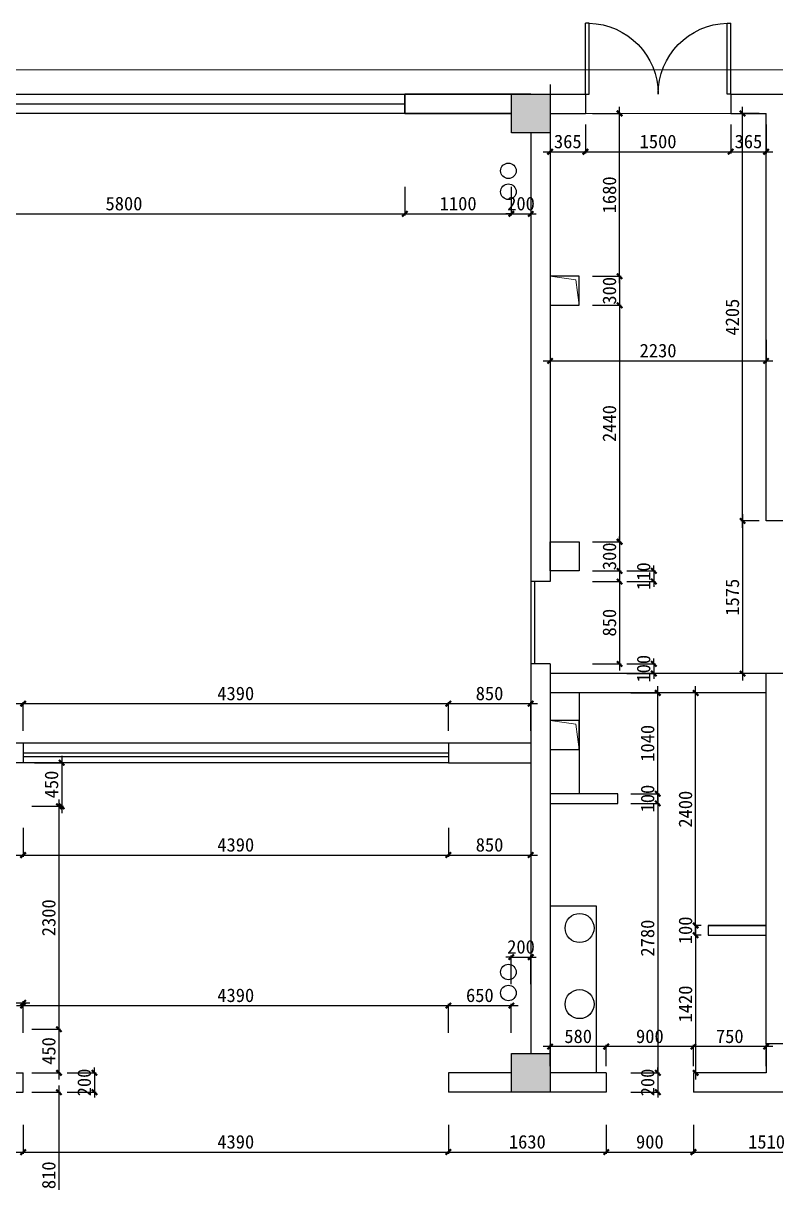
# Model space of a CAD drawing. Header units: millimetres. Extents: x 561810 to 956823, y -438984 to -391712.
# Drawn here: x 634470 to 642240, y -403678 to -391712 of the extents above; entities that cross this region are included whole.
import ezdxf

# ---------------------------------------------------------------- set-up
doc = ezdxf.new("R2010")
doc.units = ezdxf.units.MM
doc.header["$LTSCALE"] = 10
doc.header["$MEASUREMENT"] = 0
doc.layers.get('0').update_dxf_attribs({"linetype": 'CONTINUOUS'})
doc.layers.get('DEFPOINTS').update_dxf_attribs({"color": 1, "linetype": 'CONTINUOUS'})
for name, color, linetype in [('PUB_HATCH', 144, 'CONTINUOUS'), ('WALL', 7, 'CONTINUOUS'), ('WINDOW', 4, 'CONTINUOUS'), ('填充', 8, 'CONTINUOUS')]:
    doc.layers.add(name, color=color, linetype=linetype)
doc.layers.add('细线', color=250, linetype='CONTINUOUS', lineweight=5)
doc.styles.add('施洛华标注样式', font='')
doc.styles.get('施洛华标注样式').set_extended_font_data('SimSun')
doc.dimstyles.new('外标尺寸', dxfattribs={"dimscale": 70, "dimtxt": 3, "dimasz": 0.8, "dimexe": 0.25, "dimexo": 1, "dimgap": 0.5, "dimtad": 1, "dimdec": 0, "dimtxsty": '施洛华标注样式', "dimblk": 'ARCHTICK', "dimcen": 1.5, "dimdle": 1, "dimclrd": 250, "dimclre": 250, "dimclrt": 62, "dimadec": 0, "dimazin": 0, "dimtfac": 1, "dimtdec": 0, "dimtix": 1, "dimtmove": 1, "dimatfit": 3, "dimldrblk": 'ARCHTICK', "dimfxl": 0, "dimarcsym": 0})

# ---------------------------------------------------------------- blocks, each defined once
blk = doc.blocks.new('$DORLIB2D$00000002')
for p, q in [((-0.5, 0), (-0.5, 0.4875)), ((-0.475, 0.4875), (-0.5, 0.4875)), ((-0.475, 0), (-0.475, 0.4875)), ((0.475, 0), (0.475, 0.4875)), ((0.475, 0.4875), (0.5, 0.4875)), ((0.5, 0), (0.5, 0.4875)), ((-0.5, 0), (-0.475, 0)), ((0.5, 0), (0.475, 0))]:
    blk.add_line(p, q)
for centre, start, end in [((-0.4875, 0), 0, 88.53072), ((0.4875, 0), 91.46928, 180)]:
    blk.add_arc(centre, 0.4875, start, end)
blk = doc.blocks.new('_ARCHTICK')
at = {"color": 0, "linetype": 'ByBlock', "const_width": 0.4}
blk.add_lwpolyline([(-0.5, -0.5), (0.5, 0.5)], dxfattribs=at)
blk = doc.blocks.new('*D485')
at = {"color": 250, "lineweight": -2}
for p, q in [((632611, -393399), (632611, -393696)), ((638411, -393399), (638411, -393696)), ((632541, -393679), (638481, -393679))]:
    blk.add_line(p, q, dxfattribs=at)
at = {"layer": 'DEFPOINTS', "color": 0}
for p in [(632611, -392643), (638411, -392643), (638411, -393679)]:
    blk.add_point(p, dxfattribs=at)
at = {"color": 250, "lineweight": -2, "xscale": 56, "yscale": 56, "zscale": 56, "rotation": 180}
blk.add_blockref('_ARCHTICK', (632611, -393679), dxfattribs=at)
at = {"color": 250, "lineweight": -2, "xscale": 56, "yscale": 56, "zscale": 56}
blk.add_blockref('_ARCHTICK', (638411, -393679), dxfattribs=at)
at = {"color": 62, "insert": (635511, -393574), "char_height": 140, "attachment_point": 5, "style": '施洛华标注样式'}
blk.add_mtext('5800', dxfattribs=at)
blk = doc.blocks.new('*D486')
at = {"color": 250, "lineweight": -2}
for p, q in [((638411, -393399), (638411, -393696)), ((639510, -393399), (639510, -393696)), ((638341, -393679), (639580, -393679))]:
    blk.add_line(p, q, dxfattribs=at)
at = {"layer": 'DEFPOINTS', "color": 0}
for p in [(638411, -392643), (639510, -392843), (639510, -393679)]:
    blk.add_point(p, dxfattribs=at)
at = {"color": 250, "lineweight": -2, "xscale": 56, "yscale": 56, "zscale": 56, "rotation": 180}
blk.add_blockref('_ARCHTICK', (638411, -393679), dxfattribs=at)
at = {"color": 250, "lineweight": -2, "xscale": 56, "yscale": 56, "zscale": 56}
blk.add_blockref('_ARCHTICK', (639510, -393679), dxfattribs=at)
at = {"color": 62, "insert": (638961, -393574), "char_height": 140, "attachment_point": 5, "style": '施洛华标注样式'}
blk.add_mtext('1100', dxfattribs=at)
blk = doc.blocks.new('*D487')
at = {"color": 250, "lineweight": -2}
for p, q in [((639510, -393399), (639510, -393696)), ((639710, -393399), (639710, -393696)), ((639510, -393679), (639454, -393679)), ((639510, -393679), (639710, -393679)), ((639710, -393679), (639766, -393679))]:
    blk.add_line(p, q, dxfattribs=at)
at = {"layer": 'DEFPOINTS', "color": 0}
for p in [(639510, -392843), (639710, -392843), (639710, -393679)]:
    blk.add_point(p, dxfattribs=at)
at = {"color": 250, "lineweight": -2, "xscale": 56, "yscale": 56, "zscale": 56}
blk.add_blockref('_ARCHTICK', (639510, -393679), dxfattribs=at)
at = {"color": 250, "lineweight": -2, "xscale": 56, "yscale": 56, "zscale": 56, "rotation": 180}
blk.add_blockref('_ARCHTICK', (639710, -393679), dxfattribs=at)
at = {"color": 62, "insert": (639610, -393574), "char_height": 140, "attachment_point": 5, "style": '施洛华标注样式'}
blk.add_mtext('200', dxfattribs=at)
blk = doc.blocks.new('*D499')
at = {"color": 250, "lineweight": -2}
for p, q in [((640628, -394393), (640628, -392573)), ((640348, -392643), (640645, -392643)), ((640348, -394323), (640645, -394323))]:
    blk.add_line(p, q, dxfattribs=at)
at = {"layer": 'DEFPOINTS', "color": 0}
for p in [(640210, -392643), (640628, -392643), (640210, -394323)]:
    blk.add_point(p, dxfattribs=at)
at = {"color": 250, "lineweight": -2, "xscale": 56, "yscale": 56, "zscale": 56}
for p, rotation in [((640628, -392643), 90), ((640628, -394323), 270)]:
    blk.add_blockref('_ARCHTICK', p, dxfattribs=dict(at, rotation=rotation))
at = {"color": 62, "insert": (640523, -393483), "char_height": 140, "attachment_point": 5, "rotation": 90, "style": '施洛华标注样式'}
blk.add_mtext('1680', dxfattribs=at)
blk = doc.blocks.new('*D500')
at = {"color": 250, "lineweight": -2}
for p, q in [((640628, -394323), (640628, -394267)), ((640348, -394323), (640645, -394323)), ((640628, -394323), (640628, -394623)), ((640348, -394623), (640645, -394623)), ((640628, -394623), (640628, -394679))]:
    blk.add_line(p, q, dxfattribs=at)
at = {"layer": 'DEFPOINTS', "color": 0}
for p in [(640210, -394323), (640210, -394623), (640628, -394623)]:
    blk.add_point(p, dxfattribs=at)
at = {"color": 250, "lineweight": -2, "xscale": 56, "yscale": 56, "zscale": 56}
for p, rotation in [((640628, -394323), 270), ((640628, -394623), 90)]:
    blk.add_blockref('_ARCHTICK', p, dxfattribs=dict(at, rotation=rotation))
at = {"color": 62, "insert": (640523, -394473), "char_height": 140, "attachment_point": 5, "rotation": 90, "style": '施洛华标注样式'}
blk.add_mtext('300', dxfattribs=at)
blk = doc.blocks.new('*D501')
at = {"color": 250, "lineweight": -2}
for p, q in [((640348, -394623), (640645, -394623)), ((640628, -394553), (640628, -397133)), ((640348, -397063), (640645, -397063))]:
    blk.add_line(p, q, dxfattribs=at)
at = {"layer": 'DEFPOINTS', "color": 0}
for p in [(640210, -394623), (640210, -397063), (640628, -397063)]:
    blk.add_point(p, dxfattribs=at)
at = {"color": 250, "lineweight": -2, "xscale": 56, "yscale": 56, "zscale": 56}
for p, rotation in [((640628, -394623), 90), ((640628, -397063), 270)]:
    blk.add_blockref('_ARCHTICK', p, dxfattribs=dict(at, rotation=rotation))
at = {"color": 62, "insert": (640523, -395843), "char_height": 140, "attachment_point": 5, "rotation": 90, "style": '施洛华标注样式'}
blk.add_mtext('2440', dxfattribs=at)
blk = doc.blocks.new('*D502')
at = {"color": 250, "lineweight": -2}
for p, q in [((640628, -397063), (640628, -397007)), ((640348, -397063), (640645, -397063)), ((640628, -397063), (640628, -397363)), ((640348, -397363), (640645, -397363)), ((640628, -397363), (640628, -397419))]:
    blk.add_line(p, q, dxfattribs=at)
at = {"layer": 'DEFPOINTS', "color": 0}
for p in [(640210, -397063), (640210, -397363), (640628, -397363)]:
    blk.add_point(p, dxfattribs=at)
at = {"color": 250, "lineweight": -2, "xscale": 56, "yscale": 56, "zscale": 56}
for p, rotation in [((640628, -397063), 270), ((640628, -397363), 90)]:
    blk.add_blockref('_ARCHTICK', p, dxfattribs=dict(at, rotation=rotation))
at = {"color": 62, "insert": (640523, -397213), "char_height": 140, "attachment_point": 5, "rotation": 90, "style": '施洛华标注样式'}
blk.add_mtext('300', dxfattribs=at)
blk = doc.blocks.new('*D503')
at = {"color": 250, "lineweight": -2}
for p, q in [((640701, -397363), (640998, -397363)), ((640981, -397363), (640981, -397307)), ((640981, -397363), (640981, -397473)), ((640701, -397473), (640998, -397473)), ((640981, -397473), (640981, -397529))]:
    blk.add_line(p, q, dxfattribs=at)
at = {"layer": 'DEFPOINTS', "color": 0}
for p in [(640210, -397363), (639910, -397473), (640981, -397473)]:
    blk.add_point(p, dxfattribs=at)
at = {"color": 250, "lineweight": -2, "xscale": 56, "yscale": 56, "zscale": 56}
for p, rotation in [((640981, -397363), 270), ((640981, -397473), 90)]:
    blk.add_blockref('_ARCHTICK', p, dxfattribs=dict(at, rotation=rotation))
at = {"color": 62, "insert": (640876, -397418), "char_height": 140, "attachment_point": 5, "rotation": 90, "style": '施洛华标注样式'}
blk.add_mtext('110', dxfattribs=at)
blk = doc.blocks.new('*D504')
at = {"color": 250, "lineweight": -2}
for p, q in [((640628, -397403), (640628, -398393)), ((640348, -397473), (640645, -397473)), ((640348, -398323), (640645, -398323))]:
    blk.add_line(p, q, dxfattribs=at)
at = {"layer": 'DEFPOINTS', "color": 0}
for p in [(639910, -397473), (639910, -398323), (640628, -398323)]:
    blk.add_point(p, dxfattribs=at)
at = {"color": 250, "lineweight": -2, "xscale": 56, "yscale": 56, "zscale": 56}
for p, rotation in [((640628, -397473), 90), ((640628, -398323), 270)]:
    blk.add_blockref('_ARCHTICK', p, dxfattribs=dict(at, rotation=rotation))
at = {"color": 62, "insert": (640523, -397898), "char_height": 140, "attachment_point": 5, "rotation": 90, "style": '施洛华标注样式'}
blk.add_mtext('850', dxfattribs=at)
blk = doc.blocks.new('*D505')
at = {"color": 250, "lineweight": -2}
for p, q in [((640701, -398323), (640998, -398323)), ((640981, -398323), (640981, -398267)), ((640981, -398323), (640981, -398423)), ((640701, -398423), (640998, -398423)), ((640981, -398423), (640981, -398479))]:
    blk.add_line(p, q, dxfattribs=at)
at = {"layer": 'DEFPOINTS', "color": 0}
for p in [(639910, -398323), (639910, -398423), (640981, -398423)]:
    blk.add_point(p, dxfattribs=at)
at = {"color": 250, "lineweight": -2, "xscale": 56, "yscale": 56, "zscale": 56}
for p, rotation in [((640981, -398323), 270), ((640981, -398423), 90)]:
    blk.add_blockref('_ARCHTICK', p, dxfattribs=dict(at, rotation=rotation))
at = {"color": 62, "insert": (640876, -398373), "char_height": 140, "attachment_point": 5, "rotation": 90, "style": '施洛华标注样式'}
blk.add_mtext('100', dxfattribs=at)
blk = doc.blocks.new('*D506')
at = {"color": 250, "lineweight": -2}
for p, q in [((641022, -399733), (641022, -398553)), ((640742, -398623), (641039, -398623)), ((640742, -399663), (641039, -399663))]:
    blk.add_line(p, q, dxfattribs=at)
at = {"layer": 'DEFPOINTS', "color": 0}
for p in [(640610, -398623), (641022, -398623), (640610, -399663)]:
    blk.add_point(p, dxfattribs=at)
at = {"color": 250, "lineweight": -2, "xscale": 56, "yscale": 56, "zscale": 56}
for p, rotation in [((641022, -398623), 90), ((641022, -399663), 270)]:
    blk.add_blockref('_ARCHTICK', p, dxfattribs=dict(at, rotation=rotation))
at = {"color": 62, "insert": (640917, -399143), "char_height": 140, "attachment_point": 5, "rotation": 90, "style": '施洛华标注样式'}
blk.add_mtext('1040', dxfattribs=at)
blk = doc.blocks.new('*D507')
at = {"color": 250, "lineweight": -2}
for p, q in [((640742, -399663), (641039, -399663)), ((641022, -399663), (641022, -399607)), ((641022, -399663), (641022, -399763)), ((640742, -399763), (641039, -399763)), ((641022, -399763), (641022, -399819))]:
    blk.add_line(p, q, dxfattribs=at)
at = {"layer": 'DEFPOINTS', "color": 0}
for p in [(640610, -399663), (640610, -399763), (641022, -399763)]:
    blk.add_point(p, dxfattribs=at)
at = {"color": 250, "lineweight": -2, "xscale": 56, "yscale": 56, "zscale": 56}
for p, rotation in [((641022, -399663), 270), ((641022, -399763), 90)]:
    blk.add_blockref('_ARCHTICK', p, dxfattribs=dict(at, rotation=rotation))
at = {"color": 62, "insert": (640917, -399713), "char_height": 140, "attachment_point": 5, "rotation": 90, "style": '施洛华标注样式'}
blk.add_mtext('100', dxfattribs=at)
blk = doc.blocks.new('*D508')
at = {"color": 250, "lineweight": -2}
for p, q in [((640742, -399763), (641039, -399763)), ((641022, -399693), (641022, -402613)), ((640742, -402543), (641039, -402543))]:
    blk.add_line(p, q, dxfattribs=at)
at = {"layer": 'DEFPOINTS', "color": 0}
for p in [(640610, -399763), (640490, -402543), (641022, -402543)]:
    blk.add_point(p, dxfattribs=at)
at = {"color": 250, "lineweight": -2, "xscale": 56, "yscale": 56, "zscale": 56}
for p, rotation in [((641022, -399763), 90), ((641022, -402543), 270)]:
    blk.add_blockref('_ARCHTICK', p, dxfattribs=dict(at, rotation=rotation))
at = {"color": 62, "insert": (640917, -401153), "char_height": 140, "attachment_point": 5, "rotation": 90, "style": '施洛华标注样式'}
blk.add_mtext('2780', dxfattribs=at)
blk = doc.blocks.new('*D509')
at = {"color": 250, "lineweight": -2}
for p, q in [((641413, -401093), (641413, -398553)), ((641470, -398623), (641396, -398623)), ((641470, -401023), (641396, -401023))]:
    blk.add_line(p, q, dxfattribs=at)
at = {"layer": 'DEFPOINTS', "color": 0}
for p in [(641413, -398623), (641540, -398623), (641540, -401023)]:
    blk.add_point(p, dxfattribs=at)
at = {"color": 250, "lineweight": -2, "xscale": 56, "yscale": 56, "zscale": 56}
for p, rotation in [((641413, -398623), 90), ((641413, -401023), 270)]:
    blk.add_blockref('_ARCHTICK', p, dxfattribs=dict(at, rotation=rotation))
at = {"color": 62, "insert": (641308, -399823), "char_height": 140, "attachment_point": 5, "rotation": 90, "style": '施洛华标注样式'}
blk.add_mtext('2400', dxfattribs=at)
blk = doc.blocks.new('*D510')
at = {"color": 250, "lineweight": -2}
for p, q in [((641413, -401023), (641413, -400967)), ((641470, -401023), (641396, -401023)), ((641470, -401123), (641396, -401123)), ((641413, -401023), (641413, -401123)), ((641413, -401123), (641413, -401179))]:
    blk.add_line(p, q, dxfattribs=at)
at = {"layer": 'DEFPOINTS', "color": 0}
for p in [(641413, -401123), (641540, -401023), (641540, -401123)]:
    blk.add_point(p, dxfattribs=at)
at = {"color": 250, "lineweight": -2, "xscale": 56, "yscale": 56, "zscale": 56}
for p, rotation in [((641413, -401023), 270), ((641413, -401123), 90)]:
    blk.add_blockref('_ARCHTICK', p, dxfattribs=dict(at, rotation=rotation))
at = {"color": 62, "insert": (641308, -401073), "char_height": 140, "attachment_point": 5, "rotation": 90, "style": '施洛华标注样式'}
blk.add_mtext('100', dxfattribs=at)
blk = doc.blocks.new('*D511')
at = {"color": 250, "lineweight": -2}
for p, q in [((641470, -401123), (641396, -401123)), ((641413, -401053), (641413, -402613)), ((641470, -402543), (641396, -402543))]:
    blk.add_line(p, q, dxfattribs=at)
at = {"layer": 'DEFPOINTS', "color": 0}
for p in [(641540, -401123), (641413, -402543), (641540, -402543)]:
    blk.add_point(p, dxfattribs=at)
at = {"color": 250, "lineweight": -2, "xscale": 56, "yscale": 56, "zscale": 56}
for p, rotation in [((641413, -401123), 90), ((641413, -402543), 270)]:
    blk.add_blockref('_ARCHTICK', p, dxfattribs=dict(at, rotation=rotation))
at = {"color": 62, "insert": (641308, -401833), "char_height": 140, "attachment_point": 5, "rotation": 90, "style": '施洛华标注样式'}
blk.add_mtext('1420', dxfattribs=at)
blk = doc.blocks.new('*D512')
at = {"color": 250, "lineweight": -2}
for p, q in [((642210, -402272), (641320, -402272)), ((641390, -402473), (641390, -402255)), ((642140, -402473), (642140, -402255))]:
    blk.add_line(p, q, dxfattribs=at)
at = {"layer": 'DEFPOINTS', "color": 0}
for p in [(641390, -402272), (641390, -402543), (642140, -402543)]:
    blk.add_point(p, dxfattribs=at)
at = {"color": 250, "lineweight": -2, "xscale": 56, "yscale": 56, "zscale": 56, "rotation": 180}
blk.add_blockref('_ARCHTICK', (641390, -402272), dxfattribs=at)
at = {"color": 250, "lineweight": -2, "xscale": 56, "yscale": 56, "zscale": 56}
blk.add_blockref('_ARCHTICK', (642140, -402272), dxfattribs=at)
at = {"color": 62, "insert": (641765, -402167), "char_height": 140, "attachment_point": 5, "style": '施洛华标注样式'}
blk.add_mtext('750', dxfattribs=at)
blk = doc.blocks.new('*D513')
at = {"color": 250, "lineweight": -2}
for p, q in [((641460, -402272), (640420, -402272)), ((640490, -402473), (640490, -402255)), ((641390, -402473), (641390, -402255))]:
    blk.add_line(p, q, dxfattribs=at)
at = {"layer": 'DEFPOINTS', "color": 0}
for p in [(640490, -402272), (640490, -402543), (641390, -402543)]:
    blk.add_point(p, dxfattribs=at)
at = {"color": 250, "lineweight": -2, "xscale": 56, "yscale": 56, "zscale": 56, "rotation": 180}
blk.add_blockref('_ARCHTICK', (640490, -402272), dxfattribs=at)
at = {"color": 250, "lineweight": -2, "xscale": 56, "yscale": 56, "zscale": 56}
blk.add_blockref('_ARCHTICK', (641390, -402272), dxfattribs=at)
at = {"color": 62, "insert": (640940, -402167), "char_height": 140, "attachment_point": 5, "style": '施洛华标注样式'}
blk.add_mtext('900', dxfattribs=at)
blk = doc.blocks.new('*D514')
at = {"color": 250, "lineweight": -2}
for p, q in [((640560, -402272), (639840, -402272)), ((639910, -402473), (639910, -402255)), ((640490, -402473), (640490, -402255))]:
    blk.add_line(p, q, dxfattribs=at)
at = {"layer": 'DEFPOINTS', "color": 0}
for p in [(639910, -402272), (639910, -402543), (640490, -402543)]:
    blk.add_point(p, dxfattribs=at)
at = {"color": 250, "lineweight": -2, "xscale": 56, "yscale": 56, "zscale": 56, "rotation": 180}
blk.add_blockref('_ARCHTICK', (639910, -402272), dxfattribs=at)
at = {"color": 250, "lineweight": -2, "xscale": 56, "yscale": 56, "zscale": 56}
blk.add_blockref('_ARCHTICK', (640490, -402272), dxfattribs=at)
at = {"color": 62, "insert": (640200, -402167), "char_height": 140, "attachment_point": 5, "style": '施洛华标注样式'}
blk.add_mtext('580', dxfattribs=at)
blk = doc.blocks.new('*D517')
at = {"color": 250, "lineweight": -2}
for p, q in [((638860, -399014), (638860, -398717)), ((639710, -399014), (639710, -398717)), ((639780, -398734), (638790, -398734))]:
    blk.add_line(p, q, dxfattribs=at)
at = {"layer": 'DEFPOINTS', "color": 0}
for p in [(638860, -398734), (638860, -399143), (639710, -399143)]:
    blk.add_point(p, dxfattribs=at)
at = {"color": 250, "lineweight": -2, "xscale": 56, "yscale": 56, "zscale": 56, "rotation": 180}
blk.add_blockref('_ARCHTICK', (638860, -398734), dxfattribs=at)
at = {"color": 250, "lineweight": -2, "xscale": 56, "yscale": 56, "zscale": 56}
blk.add_blockref('_ARCHTICK', (639710, -398734), dxfattribs=at)
at = {"color": 62, "insert": (639285, -398629), "char_height": 140, "attachment_point": 5, "style": '施洛华标注样式'}
blk.add_mtext('850', dxfattribs=at)
blk = doc.blocks.new('*D518')
at = {"color": 250, "lineweight": -2}
for p, q in [((634470, -399014), (634470, -398717)), ((638860, -399014), (638860, -398717)), ((638930, -398734), (634400, -398734))]:
    blk.add_line(p, q, dxfattribs=at)
at = {"layer": 'DEFPOINTS', "color": 0}
for p in [(634470, -398734), (634470, -399143), (638860, -399143)]:
    blk.add_point(p, dxfattribs=at)
at = {"color": 250, "lineweight": -2, "xscale": 56, "yscale": 56, "zscale": 56, "rotation": 180}
blk.add_blockref('_ARCHTICK', (634470, -398734), dxfattribs=at)
at = {"color": 250, "lineweight": -2, "xscale": 56, "yscale": 56, "zscale": 56}
blk.add_blockref('_ARCHTICK', (638860, -398734), dxfattribs=at)
at = {"color": 62, "insert": (636665, -398629), "char_height": 140, "attachment_point": 5, "style": '施洛华标注样式'}
blk.add_mtext('4390', dxfattribs=at)
blk = doc.blocks.new('*D519')
at = {"color": 250, "lineweight": -2}
for p, q in [((633821, -399014), (633821, -398717)), ((634470, -399014), (634470, -398717)), ((634540, -398734), (633751, -398734))]:
    blk.add_line(p, q, dxfattribs=at)
at = {"layer": 'DEFPOINTS', "color": 0}
for p in [(633821, -398734), (633821, -399143), (634470, -399143)]:
    blk.add_point(p, dxfattribs=at)
at = {"color": 250, "lineweight": -2, "xscale": 56, "yscale": 56, "zscale": 56, "rotation": 180}
blk.add_blockref('_ARCHTICK', (633821, -398734), dxfattribs=at)
at = {"color": 250, "lineweight": -2, "xscale": 56, "yscale": 56, "zscale": 56}
blk.add_blockref('_ARCHTICK', (634470, -398734), dxfattribs=at)
at = {"color": 62, "insert": (634146, -398629), "char_height": 140, "attachment_point": 5, "style": '施洛华标注样式'}
blk.add_mtext('650', dxfattribs=at)
blk = doc.blocks.new('*D525')
at = {"color": 250, "lineweight": -2}
for p, q in [((634868, -399273), (634868, -399863)), ((634588, -399343), (634885, -399343)), ((634588, -399793), (634885, -399793))]:
    blk.add_line(p, q, dxfattribs=at)
at = {"layer": 'DEFPOINTS', "color": 0}
for p in [(634470, -399343), (634021, -399793), (634868, -399793)]:
    blk.add_point(p, dxfattribs=at)
at = {"color": 250, "lineweight": -2, "xscale": 56, "yscale": 56, "zscale": 56}
for p, rotation in [((634868, -399343), 90), ((634868, -399793), 270)]:
    blk.add_blockref('_ARCHTICK', p, dxfattribs=dict(at, rotation=rotation))
at = {"color": 62, "insert": (634763, -399568), "char_height": 140, "attachment_point": 5, "rotation": 90, "style": '施洛华标注样式'}
blk.add_mtext('450', dxfattribs=at)
blk = doc.blocks.new('*D526')
at = {"color": 250, "lineweight": -2}
for p, q in [((634560, -399793), (634857, -399793)), ((634840, -399723), (634840, -402163)), ((634560, -402093), (634857, -402093))]:
    blk.add_line(p, q, dxfattribs=at)
at = {"layer": 'DEFPOINTS', "color": 0}
for p in [(634021, -399793), (634021, -402093), (634840, -402093)]:
    blk.add_point(p, dxfattribs=at)
at = {"color": 250, "lineweight": -2, "xscale": 56, "yscale": 56, "zscale": 56}
for p, rotation in [((634840, -399793), 90), ((634840, -402093), 270)]:
    blk.add_blockref('_ARCHTICK', p, dxfattribs=dict(at, rotation=rotation))
at = {"color": 62, "insert": (634735, -400943), "char_height": 140, "attachment_point": 5, "rotation": 90, "style": '施洛华标注样式'}
blk.add_mtext('2300', dxfattribs=at)
blk = doc.blocks.new('*D527')
at = {"color": 250, "lineweight": -2}
for p, q in [((634840, -402023), (634840, -402613)), ((634560, -402093), (634857, -402093)), ((634560, -402543), (634857, -402543))]:
    blk.add_line(p, q, dxfattribs=at)
at = {"layer": 'DEFPOINTS', "color": 0}
for p in [(634021, -402093), (634470, -402543), (634840, -402543)]:
    blk.add_point(p, dxfattribs=at)
at = {"color": 250, "lineweight": -2, "xscale": 56, "yscale": 56, "zscale": 56}
for p, rotation in [((634840, -402093), 90), ((634840, -402543), 270)]:
    blk.add_blockref('_ARCHTICK', p, dxfattribs=dict(at, rotation=rotation))
at = {"color": 62, "insert": (634735, -402318), "char_height": 140, "attachment_point": 5, "rotation": 90, "style": '施洛华标注样式'}
blk.add_mtext('450', dxfattribs=at)
blk = doc.blocks.new('*D528')
at = {"color": 250, "lineweight": -2}
for p, q in [((634926, -402543), (635223, -402543)), ((635206, -402543), (635206, -402487)), ((635206, -402543), (635206, -402743)), ((634926, -402743), (635223, -402743)), ((635206, -402743), (635206, -402799))]:
    blk.add_line(p, q, dxfattribs=at)
at = {"layer": 'DEFPOINTS', "color": 0}
for p in [(634470, -402543), (634470, -402743), (635206, -402743)]:
    blk.add_point(p, dxfattribs=at)
at = {"color": 250, "lineweight": -2, "xscale": 56, "yscale": 56, "zscale": 56}
for p, rotation in [((635206, -402543), 270), ((635206, -402743), 90)]:
    blk.add_blockref('_ARCHTICK', p, dxfattribs=dict(at, rotation=rotation))
at = {"color": 62, "insert": (635101, -402643), "char_height": 140, "attachment_point": 5, "rotation": 90, "style": '施洛华标注样式'}
blk.add_mtext('200', dxfattribs=at)
blk = doc.blocks.new('*D529')
at = {"color": 250, "lineweight": -2}
for p, q in [((634840, -402673), (634840, -404623)), ((634560, -402743), (634857, -402743)), ((634560, -404553), (634857, -404553))]:
    blk.add_line(p, q, dxfattribs=at)
at = {"layer": 'DEFPOINTS', "color": 0}
for p in [(634470, -402743), (634470, -404553), (634840, -404553)]:
    blk.add_point(p, dxfattribs=at)
at = {"color": 250, "lineweight": -2, "xscale": 56, "yscale": 56, "zscale": 56}
for p, rotation in [((634840, -402743), 90), ((634840, -404553), 270)]:
    blk.add_blockref('_ARCHTICK', p, dxfattribs=dict(at, rotation=rotation))
at = {"color": 62, "insert": (634735, -403648), "char_height": 140, "attachment_point": 5, "rotation": 90, "style": '施洛华标注样式'}
blk.add_mtext('1810', dxfattribs=at)
blk = doc.blocks.new('*D530')
at = {"color": 250, "lineweight": -2}
for p, q in [((633951, -401821), (634540, -401821)), ((634021, -402023), (634021, -401803)), ((634470, -402101), (634470, -401803))]:
    blk.add_line(p, q, dxfattribs=at)
at = {"layer": 'DEFPOINTS', "color": 0}
for p in [(634470, -401821), (634021, -402093), (634470, -402543)]:
    blk.add_point(p, dxfattribs=at)
at = {"color": 250, "lineweight": -2, "xscale": 56, "yscale": 56, "zscale": 56, "rotation": 180}
blk.add_blockref('_ARCHTICK', (634021, -401821), dxfattribs=at)
at = {"color": 250, "lineweight": -2, "xscale": 56, "yscale": 56, "zscale": 56}
blk.add_blockref('_ARCHTICK', (634470, -401821), dxfattribs=at)
at = {"color": 62, "insert": (634246, -401716), "char_height": 140, "attachment_point": 5, "style": '施洛华标注样式'}
blk.add_mtext('450', dxfattribs=at)
blk = doc.blocks.new('*D531')
at = {"color": 250, "lineweight": -2}
for p, q in [((634470, -402129), (634470, -401831)), ((638860, -402129), (638860, -401831)), ((634400, -401849), (638930, -401849))]:
    blk.add_line(p, q, dxfattribs=at)
at = {"layer": 'DEFPOINTS', "color": 0}
for p in [(638860, -401849), (634470, -402543), (638860, -402543)]:
    blk.add_point(p, dxfattribs=at)
at = {"color": 250, "lineweight": -2, "xscale": 56, "yscale": 56, "zscale": 56, "rotation": 180}
blk.add_blockref('_ARCHTICK', (634470, -401849), dxfattribs=at)
at = {"color": 250, "lineweight": -2, "xscale": 56, "yscale": 56, "zscale": 56}
blk.add_blockref('_ARCHTICK', (638860, -401849), dxfattribs=at)
at = {"color": 62, "insert": (636665, -401744), "char_height": 140, "attachment_point": 5, "style": '施洛华标注样式'}
blk.add_mtext('4390', dxfattribs=at)
blk = doc.blocks.new('*D532')
at = {"color": 250, "lineweight": -2}
for p, q in [((638860, -402129), (638860, -401831)), ((639510, -402129), (639510, -401831)), ((638790, -401849), (639580, -401849))]:
    blk.add_line(p, q, dxfattribs=at)
at = {"layer": 'DEFPOINTS', "color": 0}
for p in [(639510, -401849), (639510, -402343), (638860, -402543)]:
    blk.add_point(p, dxfattribs=at)
at = {"color": 250, "lineweight": -2, "xscale": 56, "yscale": 56, "zscale": 56, "rotation": 180}
blk.add_blockref('_ARCHTICK', (638860, -401849), dxfattribs=at)
at = {"color": 250, "lineweight": -2, "xscale": 56, "yscale": 56, "zscale": 56}
blk.add_blockref('_ARCHTICK', (639510, -401849), dxfattribs=at)
at = {"color": 62, "insert": (639185, -401744), "char_height": 140, "attachment_point": 5, "style": '施洛华标注样式'}
blk.add_mtext('650', dxfattribs=at)
blk = doc.blocks.new('*D533')
at = {"color": 250, "lineweight": -2}
for p, q in [((639510, -401349), (639454, -401349)), ((639510, -401629), (639510, -401331)), ((639510, -401349), (639710, -401349)), ((639710, -401629), (639710, -401331)), ((639710, -401349), (639766, -401349))]:
    blk.add_line(p, q, dxfattribs=at)
at = {"layer": 'DEFPOINTS', "color": 0}
for p in [(639710, -401349), (639510, -402343), (639710, -402343)]:
    blk.add_point(p, dxfattribs=at)
at = {"color": 250, "lineweight": -2, "xscale": 56, "yscale": 56, "zscale": 56}
blk.add_blockref('_ARCHTICK', (639510, -401349), dxfattribs=at)
at = {"color": 250, "lineweight": -2, "xscale": 56, "yscale": 56, "zscale": 56, "rotation": 180}
blk.add_blockref('_ARCHTICK', (639710, -401349), dxfattribs=at)
at = {"color": 62, "insert": (639610, -401244), "char_height": 140, "attachment_point": 5, "style": '施洛华标注样式'}
blk.add_mtext('200', dxfattribs=at)
blk = doc.blocks.new('*D536')
at = {"color": 250, "lineweight": -2}
for p, q in [((634021, -400016), (634021, -400314)), ((634470, -400016), (634470, -400314)), ((633951, -400296), (634540, -400296))]:
    blk.add_line(p, q, dxfattribs=at)
at = {"layer": 'DEFPOINTS', "color": 0}
for p in [(634470, -399343), (634021, -399793), (634470, -400296)]:
    blk.add_point(p, dxfattribs=at)
at = {"color": 250, "lineweight": -2, "xscale": 56, "yscale": 56, "zscale": 56, "rotation": 180}
blk.add_blockref('_ARCHTICK', (634021, -400296), dxfattribs=at)
at = {"color": 250, "lineweight": -2, "xscale": 56, "yscale": 56, "zscale": 56}
blk.add_blockref('_ARCHTICK', (634470, -400296), dxfattribs=at)
at = {"color": 62, "insert": (634246, -400191), "char_height": 140, "attachment_point": 5, "style": '施洛华标注样式'}
blk.add_mtext('450', dxfattribs=at)
blk = doc.blocks.new('*D537')
at = {"color": 250, "lineweight": -2}
for p, q in [((634470, -400016), (634470, -400314)), ((638860, -400016), (638860, -400314)), ((634400, -400296), (638930, -400296))]:
    blk.add_line(p, q, dxfattribs=at)
at = {"layer": 'DEFPOINTS', "color": 0}
for p in [(634470, -399343), (638860, -399343), (638860, -400296)]:
    blk.add_point(p, dxfattribs=at)
at = {"color": 250, "lineweight": -2, "xscale": 56, "yscale": 56, "zscale": 56, "rotation": 180}
blk.add_blockref('_ARCHTICK', (634470, -400296), dxfattribs=at)
at = {"color": 250, "lineweight": -2, "xscale": 56, "yscale": 56, "zscale": 56}
blk.add_blockref('_ARCHTICK', (638860, -400296), dxfattribs=at)
at = {"color": 62, "insert": (636665, -400191), "char_height": 140, "attachment_point": 5, "style": '施洛华标注样式'}
blk.add_mtext('4390', dxfattribs=at)
blk = doc.blocks.new('*D538')
at = {"color": 250, "lineweight": -2}
for p, q in [((638860, -400016), (638860, -400314)), ((639710, -400016), (639710, -400314)), ((638790, -400296), (639780, -400296))]:
    blk.add_line(p, q, dxfattribs=at)
at = {"layer": 'DEFPOINTS', "color": 0}
for p in [(638860, -399343), (639710, -399343), (639710, -400296)]:
    blk.add_point(p, dxfattribs=at)
at = {"color": 250, "lineweight": -2, "xscale": 56, "yscale": 56, "zscale": 56, "rotation": 180}
blk.add_blockref('_ARCHTICK', (638860, -400296), dxfattribs=at)
at = {"color": 250, "lineweight": -2, "xscale": 56, "yscale": 56, "zscale": 56}
blk.add_blockref('_ARCHTICK', (639710, -400296), dxfattribs=at)
at = {"color": 62, "insert": (639285, -400191), "char_height": 140, "attachment_point": 5, "style": '施洛华标注样式'}
blk.add_mtext('850', dxfattribs=at)
blk = doc.blocks.new('*D555')
at = {"color": 250, "lineweight": -2}
for p, q in [((633821, -403081), (633821, -403379)), ((634470, -403081), (634470, -403379)), ((633751, -403361), (634540, -403361))]:
    blk.add_line(p, q, dxfattribs=at)
at = {"layer": 'DEFPOINTS', "color": 0}
for p in [(633821, -402743), (634470, -402743), (634470, -403361)]:
    blk.add_point(p, dxfattribs=at)
at = {"color": 250, "lineweight": -2, "xscale": 56, "yscale": 56, "zscale": 56, "rotation": 180}
blk.add_blockref('_ARCHTICK', (633821, -403361), dxfattribs=at)
at = {"color": 250, "lineweight": -2, "xscale": 56, "yscale": 56, "zscale": 56}
blk.add_blockref('_ARCHTICK', (634470, -403361), dxfattribs=at)
at = {"color": 62, "insert": (634146, -403256), "char_height": 140, "attachment_point": 5, "style": '施洛华标注样式'}
blk.add_mtext('650', dxfattribs=at)
blk = doc.blocks.new('*D556')
at = {"color": 250, "lineweight": -2}
for p, q in [((634470, -403081), (634470, -403379)), ((638860, -403081), (638860, -403379)), ((634400, -403361), (638930, -403361))]:
    blk.add_line(p, q, dxfattribs=at)
at = {"layer": 'DEFPOINTS', "color": 0}
for p in [(634470, -402743), (638860, -402743), (638860, -403361)]:
    blk.add_point(p, dxfattribs=at)
at = {"color": 250, "lineweight": -2, "xscale": 56, "yscale": 56, "zscale": 56, "rotation": 180}
blk.add_blockref('_ARCHTICK', (634470, -403361), dxfattribs=at)
at = {"color": 250, "lineweight": -2, "xscale": 56, "yscale": 56, "zscale": 56}
blk.add_blockref('_ARCHTICK', (638860, -403361), dxfattribs=at)
at = {"color": 62, "insert": (636665, -403256), "char_height": 140, "attachment_point": 5, "style": '施洛华标注样式'}
blk.add_mtext('4390', dxfattribs=at)
blk = doc.blocks.new('*D557')
at = {"color": 250, "lineweight": -2}
for p, q in [((638860, -403081), (638860, -403379)), ((640490, -403081), (640490, -403379)), ((638790, -403361), (640560, -403361))]:
    blk.add_line(p, q, dxfattribs=at)
at = {"layer": 'DEFPOINTS', "color": 0}
for p in [(638860, -402743), (640490, -402743), (640490, -403361)]:
    blk.add_point(p, dxfattribs=at)
at = {"color": 250, "lineweight": -2, "xscale": 56, "yscale": 56, "zscale": 56, "rotation": 180}
blk.add_blockref('_ARCHTICK', (638860, -403361), dxfattribs=at)
at = {"color": 250, "lineweight": -2, "xscale": 56, "yscale": 56, "zscale": 56}
blk.add_blockref('_ARCHTICK', (640490, -403361), dxfattribs=at)
at = {"color": 62, "insert": (639675, -403256), "char_height": 140, "attachment_point": 5, "style": '施洛华标注样式'}
blk.add_mtext('1630', dxfattribs=at)
blk = doc.blocks.new('*D558')
at = {"color": 250, "lineweight": -2}
for p, q in [((640490, -403081), (640490, -403379)), ((641390, -403081), (641390, -403379)), ((640420, -403361), (641460, -403361))]:
    blk.add_line(p, q, dxfattribs=at)
at = {"layer": 'DEFPOINTS', "color": 0}
for p in [(640490, -402743), (641390, -402743), (641390, -403361)]:
    blk.add_point(p, dxfattribs=at)
at = {"color": 250, "lineweight": -2, "xscale": 56, "yscale": 56, "zscale": 56, "rotation": 180}
blk.add_blockref('_ARCHTICK', (640490, -403361), dxfattribs=at)
at = {"color": 250, "lineweight": -2, "xscale": 56, "yscale": 56, "zscale": 56}
blk.add_blockref('_ARCHTICK', (641390, -403361), dxfattribs=at)
at = {"color": 62, "insert": (640940, -403256), "char_height": 140, "attachment_point": 5, "style": '施洛华标注样式'}
blk.add_mtext('900', dxfattribs=at)
blk = doc.blocks.new('*D559')
at = {"color": 250, "lineweight": -2}
for p, q in [((641390, -403081), (641390, -403379)), ((642900, -403081), (642900, -403379)), ((641320, -403361), (642970, -403361))]:
    blk.add_line(p, q, dxfattribs=at)
at = {"layer": 'DEFPOINTS', "color": 0}
for p in [(641390, -402743), (642900, -403003), (642900, -403361)]:
    blk.add_point(p, dxfattribs=at)
at = {"color": 250, "lineweight": -2, "xscale": 56, "yscale": 56, "zscale": 56, "rotation": 180}
blk.add_blockref('_ARCHTICK', (641390, -403361), dxfattribs=at)
at = {"color": 250, "lineweight": -2, "xscale": 56, "yscale": 56, "zscale": 56}
blk.add_blockref('_ARCHTICK', (642900, -403361), dxfattribs=at)
at = {"color": 62, "insert": (642145, -403256), "char_height": 140, "attachment_point": 5, "style": '施洛华标注样式'}
blk.add_mtext('1510', dxfattribs=at)
blk = doc.blocks.new('*D614')
at = {"color": 250, "lineweight": -2}
for p, q in [((640742, -402543), (641039, -402543)), ((641022, -402543), (641022, -402487)), ((641022, -402543), (641022, -402743)), ((640742, -402743), (641039, -402743)), ((641022, -402743), (641022, -402799))]:
    blk.add_line(p, q, dxfattribs=at)
at = {"layer": 'DEFPOINTS', "color": 0}
for p in [(640490, -402543), (640490, -402743), (641022, -402743)]:
    blk.add_point(p, dxfattribs=at)
at = {"color": 250, "lineweight": -2, "xscale": 56, "yscale": 56, "zscale": 56}
for p, rotation in [((641022, -402543), 270), ((641022, -402743), 90)]:
    blk.add_blockref('_ARCHTICK', p, dxfattribs=dict(at, rotation=rotation))
at = {"color": 62, "insert": (640917, -402643), "char_height": 140, "attachment_point": 5, "rotation": 90, "style": '施洛华标注样式'}
blk.add_mtext('200', dxfattribs=at)
blk = doc.blocks.new('*D825')
at = {"color": 250, "lineweight": -2}
for p, q in [((639910, -394978), (639910, -395214)), ((642140, -394978), (642140, -395214)), ((639840, -395196), (642210, -395196))]:
    blk.add_line(p, q, dxfattribs=at)
at = {"layer": 'DEFPOINTS', "color": 0}
for p in [(639910, -394908), (642140, -394908), (642140, -395196)]:
    blk.add_point(p, dxfattribs=at)
at = {"color": 250, "lineweight": -2, "xscale": 56, "yscale": 56, "zscale": 56, "rotation": 180}
blk.add_blockref('_ARCHTICK', (639910, -395196), dxfattribs=at)
at = {"color": 250, "lineweight": -2, "xscale": 56, "yscale": 56, "zscale": 56}
blk.add_blockref('_ARCHTICK', (642140, -395196), dxfattribs=at)
at = {"color": 62, "insert": (641025, -395091), "char_height": 140, "attachment_point": 5, "style": '施洛华标注样式'}
blk.add_mtext('2230', dxfattribs=at)
blk = doc.blocks.new('*D828')
at = {"color": 250, "lineweight": -2}
for p, q in [((641897, -396918), (641897, -392573)), ((642070, -392643), (641880, -392643)), ((642070, -396848), (641880, -396848))]:
    blk.add_line(p, q, dxfattribs=at)
at = {"layer": 'DEFPOINTS', "color": 0}
for p in [(641897, -392643), (642140, -392643), (642140, -396848)]:
    blk.add_point(p, dxfattribs=at)
at = {"color": 250, "lineweight": -2, "xscale": 56, "yscale": 56, "zscale": 56}
for p, rotation in [((641897, -392643), 90), ((641897, -396848), 270)]:
    blk.add_blockref('_ARCHTICK', p, dxfattribs=dict(at, rotation=rotation))
at = {"color": 62, "insert": (641792, -394745), "char_height": 140, "attachment_point": 5, "rotation": 90, "style": '施洛华标注样式'}
blk.add_mtext('4205', dxfattribs=at)
blk = doc.blocks.new('*D829')
at = {"color": 250, "lineweight": -2}
for p, q in [((641897, -396778), (641897, -398493)), ((642070, -396848), (641880, -396848)), ((642070, -398423), (641880, -398423))]:
    blk.add_line(p, q, dxfattribs=at)
at = {"layer": 'DEFPOINTS', "color": 0}
for p in [(642140, -396848), (641897, -398423), (642140, -398423)]:
    blk.add_point(p, dxfattribs=at)
at = {"color": 250, "lineweight": -2, "xscale": 56, "yscale": 56, "zscale": 56}
for p, rotation in [((641897, -396848), 90), ((641897, -398423), 270)]:
    blk.add_blockref('_ARCHTICK', p, dxfattribs=dict(at, rotation=rotation))
at = {"color": 62, "insert": (641792, -397635), "char_height": 140, "attachment_point": 5, "rotation": 90, "style": '施洛华标注样式'}
blk.add_mtext('1575', dxfattribs=at)
blk = doc.blocks.new('*D831')
at = {"color": 250, "lineweight": -2}
for p, q in [((639910, -392758), (639910, -393055)), ((640275, -392758), (640275, -393055)), ((639840, -393038), (640345, -393038))]:
    blk.add_line(p, q, dxfattribs=at)
at = {"layer": 'DEFPOINTS', "color": 0}
for p in [(639910, -392643), (640275, -392643), (640275, -393038)]:
    blk.add_point(p, dxfattribs=at)
at = {"color": 250, "lineweight": -2, "xscale": 56, "yscale": 56, "zscale": 56, "rotation": 180}
blk.add_blockref('_ARCHTICK', (639910, -393038), dxfattribs=at)
at = {"color": 250, "lineweight": -2, "xscale": 56, "yscale": 56, "zscale": 56}
blk.add_blockref('_ARCHTICK', (640275, -393038), dxfattribs=at)
at = {"color": 62, "insert": (640093, -392933), "char_height": 140, "attachment_point": 5, "style": '施洛华标注样式'}
blk.add_mtext('365', dxfattribs=at)
blk = doc.blocks.new('*D832')
at = {"color": 250, "lineweight": -2}
for p, q in [((640275, -392758), (640275, -393055)), ((641775, -392758), (641775, -393055)), ((640205, -393038), (641845, -393038))]:
    blk.add_line(p, q, dxfattribs=at)
at = {"layer": 'DEFPOINTS', "color": 0}
for p in [(640275, -392643), (641775, -392643), (641775, -393038)]:
    blk.add_point(p, dxfattribs=at)
at = {"color": 250, "lineweight": -2, "xscale": 56, "yscale": 56, "zscale": 56, "rotation": 180}
blk.add_blockref('_ARCHTICK', (640275, -393038), dxfattribs=at)
at = {"color": 250, "lineweight": -2, "xscale": 56, "yscale": 56, "zscale": 56}
blk.add_blockref('_ARCHTICK', (641775, -393038), dxfattribs=at)
at = {"color": 62, "insert": (641025, -392933), "char_height": 140, "attachment_point": 5, "style": '施洛华标注样式'}
blk.add_mtext('1500', dxfattribs=at)
blk = doc.blocks.new('*D833')
at = {"color": 250, "lineweight": -2}
for p, q in [((641775, -392758), (641775, -393055)), ((642140, -392758), (642140, -393055)), ((641705, -393038), (642210, -393038))]:
    blk.add_line(p, q, dxfattribs=at)
at = {"layer": 'DEFPOINTS', "color": 0}
for p in [(641775, -392643), (642140, -392643), (642140, -393038)]:
    blk.add_point(p, dxfattribs=at)
at = {"color": 250, "lineweight": -2, "xscale": 56, "yscale": 56, "zscale": 56, "rotation": 180}
blk.add_blockref('_ARCHTICK', (641775, -393038), dxfattribs=at)
at = {"color": 250, "lineweight": -2, "xscale": 56, "yscale": 56, "zscale": 56}
blk.add_blockref('_ARCHTICK', (642140, -393038), dxfattribs=at)
at = {"color": 62, "insert": (641958, -392933), "char_height": 140, "attachment_point": 5, "style": '施洛华标注样式'}
blk.add_mtext('365', dxfattribs=at)

msp = doc.modelspace()

# ---------------------------------------------------------------- hatches: boundary and pattern name
at = {"layer": 'PUB_HATCH'}
h = msp.add_hatch(color=256, dxfattribs=at)
h.paths.add_polyline_path([(627520.5, -392842.8), (627520.5, -392442.8), (627920.5, -392442.8), (627920.5, -392842.8)])
h.paths.add_polyline_path([(639510.5, -392842.8), (639510.5, -392442.8), (639910.5, -392442.8), (639910.5, -392842.8)])
h.paths.add_polyline_path([(639510.5, -402742.8), (639510.5, -402342.8), (639910.5, -402342.8), (639910.5, -402742.8)])
h.paths.add_polyline_path([(627520.5, -402742.8), (627520.5, -402342.8), (627920.5, -402342.8), (627920.5, -402742.8)])

# ---------------------------------------------------------------- linework, layer by layer
msp.add_line((638410.6, -392442.8), (638410.6, -392642.8))
at = {"color": 250}
for p, q in [((638860.5, -399142.8), (634470.5, -399142.8)), ((638860.5, -399342.8), (634470.5, -399342.8))]:
    msp.add_line(p, q, dxfattribs=at)
at = {"layer": 'WALL'}
for p, q in [((639910.5, -392342.8), (639910.5, -397472.8)), ((639710.5, -392442.8), (638410.6, -392442.8)), ((638410.6, -392442.8), (639510.5, -392442.8)), ((638410.6, -392642.8), (638410.6, -392442.8)), ((639910.5, -392442.8), (640275.5, -392442.8)), ((640275.5, -392442.8), (640275.5, -392642.8)), ((641775.5, -392442.8), (642340.5, -392442.8)), ((641775.5, -392442.8), (641775.5, -392642.8)), ((639510.5, -392642.8), (638410.6, -392642.8)), ((638410.6, -392642.8), (639510.5, -392642.8)), ((639910.5, -392642.8), (640275.5, -392642.8)), ((641775.5, -392642.8), (642140.5, -392642.8)), ((642140.5, -396847.8), (642140.5, -392642.8)), ((639710.5, -392842.8), (639710.5, -397472.8)), ((642340.5, -396847.8), (642140.5, -396847.8)), ((639910.5, -397472.8), (639710.5, -397472.8)), ((639710.5, -398322.8), (639710.5, -402342.8)), ((639910.5, -398322.8), (639710.5, -398322.8)), ((639910.5, -398322.8), (639910.5, -402342.8)), ((642140.5, -398422.8), (639910.5, -398422.8)), ((642140.5, -402242.8), (642140.5, -398422.8)), ((651930.5, -398422.8), (642140.5, -398422.8)), ((651930.5, -398422.8), (642140.5, -398422.8)), ((642140.5, -398622.8), (639910.5, -398622.8)), ((634470.5, -399142.8), (634470.5, -399342.8)), ((638860.5, -399142.8), (638860.5, -399342.8)), ((639710.5, -399142.8), (638860.5, -399142.8)), ((638860.5, -399342.8), (639710.5, -399342.8)), ((640390.5, -400822.8), (639910.5, -400822.8)), ((640390.5, -402542.8), (640390.5, -400822.8)), ((641540.5, -401022.8), (642140.5, -401022.8)), ((642140.5, -401022.8), (641540.5, -401022.8)), ((641540.5, -401022.8), (641540.5, -401122.8)), ((641540.5, -401122.8), (642140.5, -401122.8)), ((651930.5, -402242.8), (642140.5, -402242.8)), ((642140.5, -402242.8), (642140.5, -402542.8)), ((634470.5, -402742.8), (634470.5, -402542.8)), ((639510.5, -402542.8), (638860.5, -402542.8)), ((638860.5, -402542.8), (638860.5, -402742.8)), ((640490.5, -402542.8), (639910.5, -402542.8)), ((640490.5, -402542.8), (640490.5, -402742.8)), ((642140.5, -402542.8), (641390.5, -402542.8)), ((641390.5, -402542.8), (641390.5, -402742.8)), ((640490.5, -402742.8), (638860.5, -402742.8)), ((642900.5, -402742.8), (641390.5, -402742.8))]:
    msp.add_line(p, q, dxfattribs=at)
for points in [[(639510.5, -392842.8), (639510.5, -392442.8), (639910.5, -392442.8), (639910.5, -392842.8), (639510.5, -392842.8)], [(640210.5, -394322.8), (639910.5, -394322.8), (639910.5, -394622.8), (640210.5, -394622.8), (640210.5, -394322.8)], [(640210.5, -397362.8), (639910.5, -397362.8), (639910.5, -397062.8), (640210.5, -397062.8), (640210.5, -397362.8)], [(640210.5, -398907.8), (639910.5, -398907.8), (639910.5, -399207.8), (640210.5, -399207.8), (640210.5, -398907.8)], [(634470.5, -399142.8), (633820.6, -399142.8), (633820.6, -399792.8)], [(634470.5, -399342.8), (634020.6, -399342.8), (634020.6, -399792.8)], [(639910.5, -399762.8), (640610.5, -399762.8), (640610.5, -399662.8), (639910.5, -399662.8)], [(633820.6, -402092.8), (633820.6, -402742.8), (634470.5, -402742.8)], [(634020.6, -402092.8), (634020.6, -402542.8), (634470.5, -402542.8)], [(639510.5, -402742.8), (639510.5, -402342.8), (639910.5, -402342.8), (639910.5, -402742.8), (639510.5, -402742.8)]]:
    msp.add_lwpolyline(points, dxfattribs=at)
at = {"layer": 'WINDOW'}
for p, q in [((632610.6, -392442.8), (638410.6, -392442.8)), ((632610.6, -392542.8), (638410.6, -392542.8)), ((638410.6, -392642.8), (632610.6, -392642.8)), ((639710.5, -397472.8), (639710.5, -398322.8)), ((639750.5, -397472.8), (639750.5, -398322.8)), ((638860.5, -399242.8), (634470.5, -399242.8)), ((638860.5, -399282.8), (634470.5, -399282.8))]:
    msp.add_line(p, q, dxfattribs=at)
for centre, radius in [((639479.9, -393234.9), 80), ((639479.9, -393450.9), 80), ((640214.8, -401048.8), 150), ((639479.9, -401503.4), 80), ((639479.9, -401719.4), 80), ((640214.8, -401834.3), 150)]:
    msp.add_circle(centre, radius, dxfattribs=at)
at = {"layer": '填充', "color": 142, "ltscale": 0.01}
msp.add_line((640210.5, -398622.8), (640210.5, -399662.8), dxfattribs=at)
at = {"layer": '细线', "color": 250, "lineweight": 5}
for p, q in [((625100.5, -392192.8), (642340.5, -392192.8)), ((640275.5, -392642.8), (641775.5, -392642.8)), ((640175, -394359.8), (639910.5, -394322.8)), ((640210.5, -394622.8), (640175, -394359.8)), ((640175, -398944.8), (639910.5, -398907.8)), ((640210.5, -399207.8), (640175, -398944.8))]:
    msp.add_line(p, q, dxfattribs=at)

# ---------------------------------------------------------------- block references
at = {"layer": 'WINDOW', "xscale": -1500, "yscale": 1500, "zscale": -1500, "rotation": 359.9999999999978}
msp.add_blockref('$DORLIB2D$00000002', (641025.5, -392442.8), dxfattribs=at)

# ---------------------------------------------------------------- dimensions: what is measured, and where the dimension line sits
at = {"color": 1}
for base, p1, p2, picture, middle in [((640627.6, -392642.8), (640210.5, -394322.8), (640210.5, -392642.8), '*D499', (640522.6, -393482.8)), ((641897.1, -392642.8), (642140.5, -396847.8), (642140.5, -392642.8), '*D828', (641792.1, -394745.3)), ((640627.6, -394622.8), (640210.5, -394322.8), (640210.5, -394622.8), '*D500', (640522.6, -394472.8)), ((640627.6, -397062.8), (640210.5, -394622.8), (640210.5, -397062.8), '*D501', (640522.6, -395842.8)), ((641897.1, -398422.8), (642140.5, -396847.8), (642140.5, -398422.8), '*D829', (641792.1, -397635.3)), ((640627.6, -397362.8), (640210.5, -397062.8), (640210.5, -397362.8), '*D502', (640522.6, -397212.8)), ((640980.9, -397472.8), (640210.5, -397362.8), (639910.5, -397472.8), '*D503', (640875.9, -397417.8)), ((640627.6, -398322.8), (639910.5, -397472.8), (639910.5, -398322.8), '*D504', (640522.6, -397897.8)), ((640980.9, -398422.8), (639910.5, -398322.8), (639910.5, -398422.8), '*D505', (640875.9, -398372.8)), ((641021.7, -398622.8), (640610.5, -399662.8), (640610.5, -398622.8), '*D506', (640916.7, -399142.8)), ((641413.3, -398622.8), (641540.5, -401022.8), (641540.5, -398622.8), '*D509', (641308.3, -399822.8)), ((634867.8, -399792.8), (634470.5, -399342.8), (634020.6, -399792.8), '*D525', (634762.8, -399567.8)), ((641021.7, -399762.8), (640610.5, -399662.8), (640610.5, -399762.8), '*D507', (640916.7, -399712.8)), ((634839.8, -402092.8), (634020.6, -399792.8), (634020.6, -402092.8), '*D526', (634734.8, -400942.8)), ((641021.7, -402542.8), (640610.5, -399762.8), (640490.5, -402542.8), '*D508', (640916.7, -401152.8)), ((641413.3, -401122.8), (641540.5, -401022.8), (641540.5, -401122.8), '*D510', (641308.3, -401072.8)), ((641413.3, -402542.8), (641540.5, -401122.8), (641540.5, -402542.8), '*D511', (641308.3, -401832.8)), ((634839.8, -402542.8), (634020.6, -402092.8), (634470.5, -402542.8), '*D527', (634734.8, -402317.8)), ((635205.6, -402742.8), (634470.5, -402542.8), (634470.5, -402742.8), '*D528', (635100.6, -402642.8)), ((641021.7, -402742.8), (640490.5, -402542.8), (640490.5, -402742.8), '*D614', (640916.7, -402642.8)), ((634839.8, -404552.8), (634470.5, -402742.8), (634470.5, -404552.8), '*D529', (634734.8, -403647.8))]:
    dim = msp.add_linear_dim(base=base, p1=p1, p2=p2, angle=90, dimstyle='外标尺寸', override={"dimtxt": 2}, dxfattribs=at)
    dim.commit()
    dim.dimension.update_dxf_attribs({"geometry": picture, "text_midpoint": middle})
for base, p1, p2, picture, middle in [((638410.6, -393678.9), (632610.6, -392642.8), (638410.6, -392642.8), '*D485', (635510.6, -393573.9)), ((639510.5, -393678.9), (638410.6, -392642.8), (639510.5, -392842.8), '*D486', (638960.6, -393573.9)), ((640275.5, -393037.9), (639910.5, -392642.8), (640275.5, -392642.8), '*D831', (640093, -392932.9)), ((641775.5, -393037.9), (640275.5, -392642.8), (641775.5, -392642.8), '*D832', (641025.5, -392932.9)), ((642140.5, -393037.9), (641775.5, -392642.8), (642140.5, -392642.8), '*D833', (641958, -392932.9)), ((639710.5, -393678.9), (639510.5, -392842.8), (639710.5, -392842.8), '*D487', (639610.5, -393573.9)), ((642140.5, -395196.1), (639910.5, -394907.8), (642140.5, -394907.8), '*D825', (641025.5, -395091.1)), ((633820.6, -398734.3), (634470.5, -399142.8), (633820.6, -399142.8), '*D519', (634145.5, -398629.3)), ((634470.5, -398734.3), (638860.5, -399142.8), (634470.5, -399142.8), '*D518', (636665.5, -398629.3)), ((638860.5, -398734.3), (639710.5, -399142.8), (638860.5, -399142.8), '*D517', (639285.5, -398629.3)), ((634470.5, -400296.4), (634020.6, -399792.8), (634470.5, -399342.8), '*D536', (634245.5, -400191.4)), ((638860.5, -400296.4), (634470.5, -399342.8), (638860.5, -399342.8), '*D537', (636665.5, -400191.4)), ((639710.5, -400296.4), (638860.5, -399342.8), (639710.5, -399342.8), '*D538', (639285.5, -400191.4)), ((639710.5, -401348.9), (639510.5, -402342.8), (639710.5, -402342.8), '*D533', (639610.5, -401243.9)), ((634470.5, -401820.7), (634020.6, -402092.8), (634470.5, -402542.8), '*D530', (634245.5, -401715.7)), ((638860.5, -401848.7), (634470.5, -402542.8), (638860.5, -402542.8), '*D531', (636665.5, -401743.7)), ((639510.5, -401848.7), (638860.5, -402542.8), (639510.5, -402342.8), '*D532', (639185.5, -401743.7)), ((639910.5, -402272.1), (640490.5, -402542.8), (639910.5, -402542.8), '*D514', (640200.5, -402167.1)), ((640490.5, -402272.1), (641390.5, -402542.8), (640490.5, -402542.8), '*D513', (640940.5, -402167.1)), ((641390.5, -402272.1), (642140.5, -402542.8), (641390.5, -402542.8), '*D512', (641765.5, -402167.1)), ((634470.5, -403361.3), (633820.6, -402742.8), (634470.5, -402742.8), '*D555', (634145.5, -403256.3)), ((638860.5, -403361.3), (634470.5, -402742.8), (638860.5, -402742.8), '*D556', (636665.5, -403256.3)), ((640490.5, -403361.3), (638860.5, -402742.8), (640490.5, -402742.8), '*D557', (639675.5, -403256.3)), ((641390.5, -403361.3), (640490.5, -402742.8), (641390.5, -402742.8), '*D558', (640940.5, -403256.3)), ((642900.5, -403361.3), (641390.5, -402742.8), (642900.5, -403002.8), '*D559', (642145.5, -403256.3))]:
    dim = msp.add_linear_dim(base=base, p1=p1, p2=p2, dimstyle='外标尺寸', override={"dimtxt": 2}, dxfattribs=at)
    dim.commit()
    dim.dimension.update_dxf_attribs({"geometry": picture, "text_midpoint": middle})

doc.saveas('drawing.dxf')
